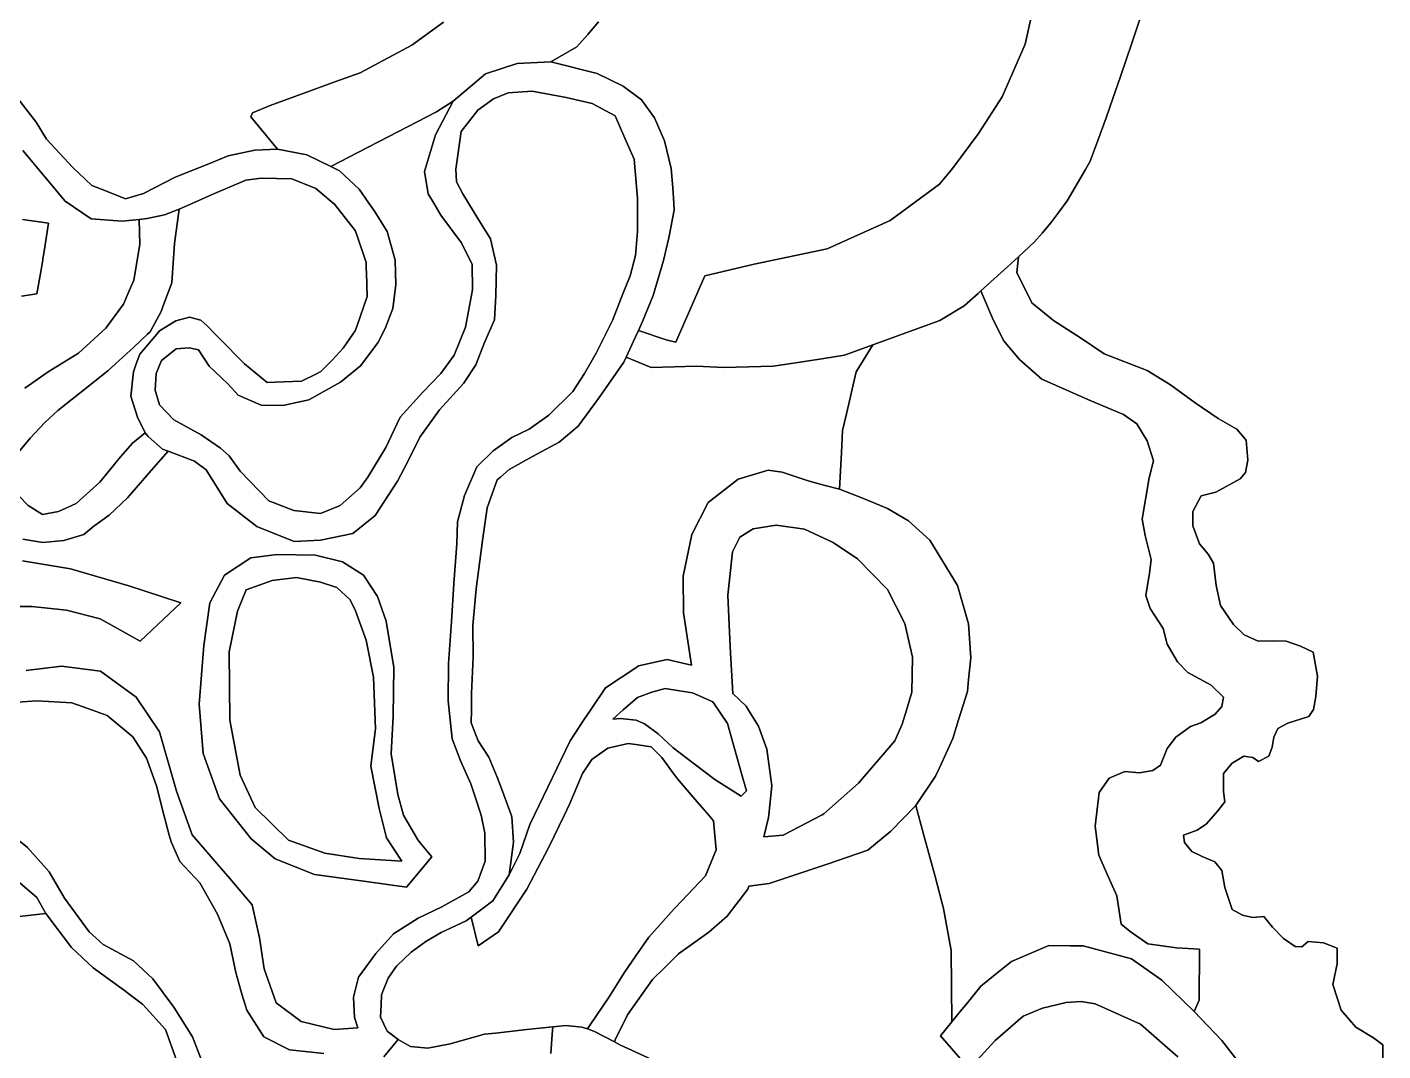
# Model space of a CAD drawing. Header units: inches. Extents: x 288635 to 1232953, y 676945 to 1655780.
# Drawn here: x 518547 to 538077, y 1211921 to 1226666 of the extents above; entities that cross this region are included whole.
import ezdxf

# ---------------------------------------------------------------- set-up
doc = ezdxf.new("R2010")
doc.units = ezdxf.units.IN
doc.header["$MEASUREMENT"] = 0

msp = doc.modelspace()

# ---------------------------------------------------------------- linework, layer by layer
at = {"color": 1}
for points in [[(533121.6251, 1227311.1153), (532923.5047, 1226422.1135), (532593.3041, 1225660.112), (532253.0805, 1225132.7655), (531878.3545, 1224628.657), (531688.6389, 1224404.9261), (530979.5542, 1223881.0501), (530069.3857, 1223473.5909), (529021.6336, 1223251.3405), (528307.2572, 1223082.0068), (528307.2572, 1223082.0068), (527889.2146, 1222129.5049), (527751.631, 1222161.255), (527351.9782, 1222294.8425), (527409.9222, 1222424.8946), (527564.1442, 1222798.1592), (527715.9633, 1223306.5766), (527792.7022, 1223628.6989), (527869.7866, 1224031.6404), (527863.4257, 1224130.6886), (527849.3499, 1224349.869), (527823.5996, 1224629.3873), (527727.5463, 1225027.3224), (527585.306, 1225357.523), (527397.3457, 1225616.6036), (527133.1851, 1225814.724), (526757.2644, 1225997.6043), (526091.7831, 1226165.2447), (526466.8118, 1226381.4734), (526624.2921, 1226559.2738), (526776.6924, 1226742.1541)], [(534708.0062, 1227183.5021), (534458.9853, 1226432.1381), (534295.2554, 1225955.8329), (534184.7964, 1225635.7852), (534184.7951, 1225635.7814), (534184.7934, 1225635.7765), (534184.7916, 1225635.7713), (534184.7904, 1225635.7678), (534088.88, 1225357.8734), (533969.9739, 1225031.573), (533861.3379, 1224733.4555), (533792.3661, 1224615.2182), (533527.9622, 1224161.9544), (533408.2597, 1223998.7237), (533295.1284, 1223844.4537), (533167.6336, 1223699.5835), (533055.9446, 1223572.6732), (532827.3441, 1223359.3128), (532668.6896, 1223215.438), (532284.8975, 1222867.3987), (532245.1983, 1222831.3977), (532045.3156, 1222650.1354), (531696.0649, 1222438.4683), (530727.077, 1222088.1419), (530320.2288, 1221941.0506), (530022.7937, 1221895.0555), (529682.8506, 1221842.487), (529293.6434, 1221782.3003), (528584.5587, 1221761.1336), (528185.5085, 1221783.9365), (527869.7906, 1221772.8385), (527536.8066, 1221761.1336), (527314.0925, 1221854.5272), (527176.0086, 1221912.4317), (527310.9855, 1222202.8367), (527351.9782, 1222294.8425), (527751.631, 1222161.255), (527889.2146, 1222129.5049), (528307.2572, 1223082.0068), (529021.6336, 1223251.3405), (530069.3857, 1223473.5909), (530979.5542, 1223881.0501), (531688.6389, 1224404.9261), (531878.3545, 1224628.657), (532253.0805, 1225132.7655), (532593.3041, 1225660.112), (532923.5047, 1226422.1135), (533121.6251, 1227311.1153)], [(538076.5693, 1211784.6741), (538076.5693, 1212008.1945), (537939.409, 1212109.7947), (537685.4085, 1212262.195), (537477.1281, 1212506.0355), (537355.2078, 1212876.8763), (537416.168, 1213176.5969), (537416.168, 1213400.1173), (537223.1276, 1213476.3175), (536999.6071, 1213496.6375), (536908.1669, 1213420.4374), (536811.6467, 1213425.5174), (536644.0064, 1213537.2776), (536486.5261, 1213704.9179), (536359.5258, 1213857.3182), (536202.0455, 1213842.0782), (536054.7252, 1213877.6383), (535907.4049, 1213958.9184), (535800.7247, 1214273.8791), (535755.0046, 1214517.7195), (535653.4044, 1214644.7198), (535475.6041, 1214720.92), (535323.2038, 1214792.0401), (535216.5236, 1214924.1204), (535206.3635, 1215025.7206), (535399.4039, 1215101.9207), (535536.5642, 1215193.3609), (535699.1245, 1215376.2413), (535800.7247, 1215508.3215), (535780.4047, 1215655.6418), (535780.4047, 1215914.7223), (535907.4049, 1216067.1226), (536075.0453, 1216163.6428), (536202.0455, 1216148.4028), (536283.3257, 1216087.4427), (536435.726, 1216163.6428), (536481.4461, 1216295.7231), (536506.8461, 1216437.9634), (536562.7262, 1216564.9636), (536704.9665, 1216641.1638), (537009.7671, 1216737.684), (537075.8073, 1216839.2842), (537111.3673, 1217027.2446), (537136.7674, 1217316.8051), (537070.7273, 1217662.2458), (536887.8469, 1217748.606), (536684.6465, 1217819.7262), (536501.7661, 1217824.8062), (536278.2457, 1217819.7262), (536080.1253, 1217911.1663), (535922.645, 1218063.5666), (535739.7646, 1218337.8872), (535673.7245, 1218622.3678), (535638.1644, 1218947.4884), (535561.9642, 1219074.4887), (535434.964, 1219221.809), (535338.4438, 1219480.8895), (535338.4438, 1219689.1699), (535460.364, 1219912.6903), (535668.6445, 1219968.5705), (536019.1652, 1220161.6108), (536095.3653, 1220253.051), (536130.9254, 1220430.8514), (536105.5253, 1220715.3319), (535973.4451, 1220872.8123), (535702.6299, 1221027.5881), (535372.4292, 1221256.1885), (535016.8285, 1221515.2691), (534681.5479, 1221718.4695), (534061.7866, 1221962.31), (533736.666, 1222180.7504), (533330.2651, 1222439.8309), (533020.3845, 1222693.8314), (532801.9441, 1223130.7123), (532827.3441, 1223359.3128), (533055.9446, 1223572.6732), (533167.6336, 1223699.5835), (533295.1284, 1223844.4537), (533408.2597, 1223998.7237), (533527.9622, 1224161.9544), (533792.3661, 1224615.2182), (533861.3379, 1224733.4555), (533969.9739, 1225031.573), (534088.88, 1225357.8734), (534184.7904, 1225635.7678), (534184.7916, 1225635.7713), (534184.7934, 1225635.7765), (534184.7951, 1225635.7814), (534184.7964, 1225635.7852), (534295.2554, 1225955.8329), (534458.9853, 1226432.1381), (534708.0062, 1227183.5021)], [(524545.3433, 1226735.0525), (524088.1424, 1226404.8518), (523346.4609, 1226008.611), (522979.347, 1225877.3075), (522650.4995, 1225759.6905), (522045.9783, 1225536.1701), (521791.9778, 1225429.4898), (521771.6578, 1225373.6097), (522154.7752, 1224905.4021), (521824.5745, 1224895.2421), (521443.5738, 1224813.9619), (521164.1732, 1224697.1217), (520681.5722, 1224504.0813), (520224.3713, 1224270.4009), (519965.0795, 1224194.0825), (519692.0166, 1224301.1981), (519479.9905, 1224384.3705), (519204.8232, 1224643.6627), (518823.8225, 1225051.1218), (518675.6555, 1225294.539), (518299.9464, 1225786.665)], [(526776.6924, 1226742.1541), (526624.2921, 1226559.2738), (526466.8118, 1226381.4734), (526091.7831, 1226165.2447), (525604.1021, 1226139.8446), (525151.9812, 1225992.5243), (524684.6202, 1225601.3635), (524443.7431, 1225444.7299), (523749.4854, 1225086.1549), (523320.9616, 1224864.8279), (522920.1352, 1224657.8063), (522576.416, 1224824.122), (522154.7752, 1224905.4021), (521771.6578, 1225373.6097), (521791.9778, 1225429.4898), (522045.9783, 1225536.1701), (522650.4995, 1225759.6905), (522979.347, 1225877.3075), (523346.4609, 1226008.611), (524088.1424, 1226404.8518), (524545.3433, 1226735.0525)], [(518299.9464, 1225786.665), (518675.6555, 1225294.539), (518823.8225, 1225051.1218), (519204.8232, 1224643.6627), (519479.9905, 1224384.3705), (519692.0166, 1224301.1981), (519965.0795, 1224194.0825), (520224.3713, 1224270.4009), (520681.5722, 1224504.0813), (521164.1732, 1224697.1217), (521443.5738, 1224813.9619), (521824.5745, 1224895.2421), (522154.7752, 1224905.4021), (522576.416, 1224824.122), (522920.1352, 1224657.8063), (523048.857, 1224595.5215), (523328.2575, 1224331.361), (523470.2718, 1224130.6886), (523561.938, 1224001.1603), (523734.6583, 1223721.7598), (523846.4186, 1223310.2789), (523856.5786, 1222954.6782), (523815.9385, 1222614.3176), (523704.1783, 1222324.757), (523597.4981, 1222116.4766), (523348.5776, 1221786.2759), (523059.017, 1221552.5954), (522606.8961, 1221298.5949), (522230.9753, 1221217.3148), (521916.0147, 1221222.3948), (521585.814, 1221364.6351), (521438.4938, 1221527.1954), (521169.2532, 1221781.1959), (521016.8529, 1222019.9564), (520879.6926, 1222045.3564), (520691.7323, 1222030.1164), (520483.4518, 1221862.476), (520407.2517, 1221674.5157), (520392.0117, 1221435.7552), (520452.9718, 1221227.4748), (520661.2522, 1221009.0343), (521052.413, 1220795.6739), (521331.8135, 1220602.6335), (521458.8138, 1220490.8733), (521616.2941, 1220272.4329), (522027.7749, 1219840.632), (522388.4557, 1219703.4717), (522774.5364, 1219662.8316), (523053.937, 1219774.5919), (523343.4976, 1220028.5924), (523455.2578, 1220186.0727), (523714.3383, 1220612.7935), (523922.6187, 1221049.6744), (524247.7394, 1221410.3551), (524506.8199, 1221674.5157), (524699.8603, 1221938.6762), (524862.4206, 1222345.077), (524964.0208, 1222883.5581), (524958.9408, 1223249.3188), (524801.4605, 1223564.2795), (524506.8199, 1223955.4402), (524403.3946, 1224130.6886), (524323.9395, 1224265.3209), (524273.1394, 1224585.3615), (524430.6197, 1225113.6825), (524684.6202, 1225601.3635), (525151.9812, 1225992.5243), (525604.1021, 1226139.8446), (526091.7831, 1226165.2447), (526757.2644, 1225997.6043), (527133.1851, 1225814.724), (527397.3457, 1225616.6036), (527585.306, 1225357.523), (527727.5463, 1225027.3224), (527823.5996, 1224629.3873), (527849.3499, 1224349.869), (527863.4257, 1224130.6886), (527869.7866, 1224031.6404), (527792.7022, 1223628.6989), (527715.9633, 1223306.5766), (527564.1442, 1222798.1592), (527409.9222, 1222424.8946), (527351.9782, 1222294.8425), (527310.9855, 1222202.8367), (527176.0086, 1221912.4317), (527143.3452, 1221842.156), (526777.5844, 1221318.915), (526482.9438, 1220917.5942), (526208.6233, 1220688.9937), (525827.6225, 1220480.7133), (525492.3419, 1220292.7529), (525365.492, 1220184.5574), (525319.6215, 1220145.4326), (525172.3012, 1219744.1118), (525108.3293, 1219273.4612), (525014.8209, 1218575.7095), (524969.1008, 1218047.3884), (524974.1808, 1217595.2675), (524948.7808, 1217066.9465), (524945.8926, 1216827.2239), (524943.7008, 1216645.3056), (525045.301, 1216386.2251), (525197.7013, 1216152.5446), (525319.6215, 1215862.984), (525365.492, 1215737.6793), (525411.8334, 1215611.0882), (525517.9426, 1215321.2289), (525527.9019, 1215294.0229), (525553.302, 1214928.2622), (525492.3419, 1214455.8212), (525253.5814, 1214079.9005), (525116.4211, 1213978.3003), (524942.1305, 1213847.5824), (524872.5806, 1213795.4199), (524511.8999, 1213627.7796), (524288.3795, 1213495.6993), (524080.099, 1213343.299), (523871.8186, 1213145.1786), (523854.2903, 1213119.6165), (523749.8984, 1212967.3783), (523677.8807, 1212789.2293), (523653.3782, 1212728.6178), (523653.2199, 1212725.2926), (523646.4863, 1212583.8866), (523638.1382, 1212408.5771), (523734.6583, 1212205.3767), (523892.1387, 1212083.4565), (523887.4643, 1212077.8083), (523886.847, 1212078.1648), (523684.5275, 1211833.6955)], [(518483.0307, 1219291.6466), (518775.1312, 1219244.0215), (519076.7568, 1219272.5965), (519362.5074, 1219358.3217), (519508.5577, 1219475.797), (519727.6331, 1219637.7223), (519991.1587, 1219885.3728), (520334.0594, 1220279.0736), (520578.8647, 1220557.106), (520955.8928, 1220414.6732), (521123.5331, 1220287.6729), (521428.3337, 1219805.0719), (521855.0546, 1219474.8713), (522393.5357, 1219256.4308), (522774.5364, 1219276.7509), (523236.8173, 1219373.2711), (523561.938, 1219632.3516), (523881.9786, 1220125.1126), (524024.2189, 1220399.4331), (524202.0193, 1220760.1138), (524486.4998, 1221151.2746), (524831.9405, 1221532.2754), (525009.7409, 1221801.5159), (525136.7411, 1222121.5566), (525278.9814, 1222451.7572), (525299.3015, 1222802.2779), (525309.4615, 1223239.1588), (525223.1013, 1223615.0796), (525040.221, 1223909.7201), (524904.4832, 1224130.6886), (524821.7805, 1224265.3209), (524730.3403, 1224438.0412), (524720.1803, 1224620.9216), (524801.4605, 1225164.4827), (525040.221, 1225469.2833), (525263.7414, 1225631.8436), (525477.1018, 1225718.2038), (525822.5425, 1225743.6038), (526310.2235, 1225652.1636), (526686.1442, 1225565.8035), (527016.3449, 1225388.0031), (527158.5852, 1225067.9625), (527290.6655, 1224763.1618), (527341.4656, 1224204.3607), (527341.4656, 1224130.6886), (527341.4656, 1223721.7598), (527310.9855, 1223376.3191), (527234.7853, 1223081.6785), (527128.1051, 1222822.598), (526980.7848, 1222441.5972), (526742.0244, 1221969.1563), (526574.384, 1221674.5157), (526406.7437, 1221415.4352), (526061.303, 1221075.0745), (525776.8224, 1220876.9541), (525527.9019, 1220755.0338), (525258.6614, 1220561.9934), (525024.9809, 1220333.393), (524847.1806, 1219921.9122), (524745.5804, 1219540.9114), (524735.4203, 1219225.9508), (524694.7803, 1218651.9096), (524659.2202, 1218103.2685), (524618.5801, 1217498.7473), (524613.5001, 1216960.2662), (524669.3802, 1216416.7052), (524796.3805, 1216086.5045), (524938.6208, 1215766.4639), (524989.2488, 1215611.0882), (525085.941, 1215314.343), (525141.8212, 1215055.2624), (525146.9012, 1214653.9416), (525040.221, 1214364.3811), (524908.1407, 1214211.9807), (524522.0599, 1213993.5403), (524181.6992, 1213830.98), (523826.0985, 1213607.4595), (523572.098, 1213322.979), (523318.0975, 1212982.6183), (523246.9774, 1212693.0577), (523262.2174, 1212403.4971), (523312.7578, 1212254.403), (522967.6654, 1212226.6348), (522495.2244, 1212343.475), (522134.5437, 1212612.7156), (521961.8234, 1213100.3966), (521895.7832, 1213547.4374), (521789.7807, 1214025.6369), (521465.7935, 1214402.4364), (520925.5013, 1215030.8004), (520696.9008, 1215660.7217), (520453.018, 1216517.3522), (520117.7797, 1217017.0844), (519604.6987, 1217387.9251), (519040.8175, 1217464.1253), (518532.8165, 1217398.0851)], [(518532.8165, 1217398.0851), (519040.8175, 1217464.1253), (519604.6987, 1217387.9251), (520117.7797, 1217017.0844), (520453.018, 1216517.3522), (520696.9008, 1215660.7217), (520925.5013, 1215030.8004), (521465.7935, 1214402.4364), (521789.7807, 1214025.6369), (521895.7832, 1213547.4374), (521961.8234, 1213100.3966), (522134.5437, 1212612.7156), (522495.2244, 1212343.475), (522967.6654, 1212226.6348), (523312.7578, 1212254.403), (523262.2174, 1212403.4971), (523246.9774, 1212693.0577), (523318.0975, 1212982.6183), (523572.098, 1213322.979), (523826.0985, 1213607.4595), (524181.6992, 1213830.98), (524522.0599, 1213993.5403), (524908.1407, 1214211.9807), (525040.221, 1214364.3811), (525146.9012, 1214653.9416), (525141.8212, 1215055.2624), (525085.941, 1215314.343), (524989.2488, 1215611.0882), (524938.6208, 1215766.4639), (524796.3805, 1216086.5045), (524669.3802, 1216416.7052), (524613.5001, 1216960.2662), (524618.5801, 1217498.7473), (524659.2202, 1218103.2685), (524694.7803, 1218651.9096), (524735.4203, 1219225.9508), (524745.5804, 1219540.9114), (524847.1806, 1219921.9122), (525024.9809, 1220333.393), (525258.6614, 1220561.9934), (525527.9019, 1220755.0338), (525776.8224, 1220876.9541), (526061.303, 1221075.0745), (526406.7437, 1221415.4352), (526574.384, 1221674.5157), (526742.0244, 1221969.1563), (526980.7848, 1222441.5972), (527128.1051, 1222822.598), (527234.7853, 1223081.6785), (527310.9855, 1223376.3191), (527341.4656, 1223721.7598), (527341.4656, 1224130.6886), (527341.4656, 1224204.3607), (527290.6655, 1224763.1618), (527158.5852, 1225067.9625), (527016.3449, 1225388.0031), (526686.1442, 1225565.8035), (526310.2235, 1225652.1636), (525822.5425, 1225743.6038), (525477.1018, 1225718.2038), (525263.7414, 1225631.8436), (525040.221, 1225469.2833), (524801.4605, 1225164.4827), (524720.1803, 1224620.9216), (524730.3403, 1224438.0412), (524821.7805, 1224265.3209), (524904.4832, 1224130.6886), (525040.221, 1223909.7201), (525223.1013, 1223615.0796), (525309.4615, 1223239.1588), (525299.3015, 1222802.2779), (525278.9814, 1222451.7572), (525136.7411, 1222121.5566), (525009.7409, 1221801.5159), (524831.9405, 1221532.2754), (524486.4998, 1221151.2746), (524202.0193, 1220760.1138), (524024.2189, 1220399.4331), (523881.9786, 1220125.1126), (523561.938, 1219632.3516), (523236.8173, 1219373.2711), (522774.5364, 1219276.7509), (522393.5357, 1219256.4308), (521855.0546, 1219474.8713), (521428.3337, 1219805.0719), (521123.5331, 1220287.6729), (520955.8928, 1220414.6732), (520578.8647, 1220557.106), (520498.6919, 1220587.3935), (520289.4861, 1220769.3116), (520248.7529, 1220823.7613), (520138.0112, 1221049.6744), (520041.491, 1221349.395), (520077.051, 1221699.9157), (520119.3303, 1221817.3583), (520168.4912, 1221953.9162), (520414.1271, 1222243.4157), (520452.9718, 1222289.1969), (520686.6522, 1222436.5172), (520884.7726, 1222487.3173), (521047.333, 1222446.6772), (521138.7732, 1222365.3971), (521257.2694, 1222243.4157), (521311.4935, 1222187.5967), (521676.6602, 1221817.3583), (521677.2542, 1221816.756), (522002.3749, 1221547.5154), (522246.2154, 1221557.6754), (522500.2159, 1221567.8355), (522716.0506, 1221673.7907), (522779.6164, 1221704.9957), (522942.1768, 1221867.5561), (523099.6571, 1222040.2764), (523240.6109, 1222243.4157), (523272.3774, 1222289.1969), (523294.2494, 1222352.2397), (523445.0978, 1222787.0379), (523434.465, 1223127.2862), (523432.3888, 1223193.7235), (523429.8577, 1223274.7189), (523294.2494, 1223672.7949), (523272.3774, 1223736.9998), (522972.6568, 1224118.0006), (522957.3735, 1224130.6886), (522703.4163, 1224341.521), (522357.9756, 1224478.6813), (521916.0147, 1224488.8413), (521697.5743, 1224463.4412), (521209.8933, 1224255.1608), (520934.2763, 1224130.6886), (520737.4524, 1224041.8004), (520524.0919, 1223960.5202), (520276.0267, 1223909.1964), (520160.3956, 1223892.8773), (519914.4907, 1223869.0801), (519467.4498, 1223904.6401), (519096.3439, 1224157.6221), (518486.7426, 1224887.8736)], [(518486.7426, 1224887.8736), (519096.3439, 1224157.6221), (519467.4498, 1223904.6401), (519914.4907, 1223869.0801), (520160.3956, 1223892.8773), (520168.959, 1223533.4551), (520083.2339, 1223019.104), (520003.5336, 1222831.9816), (519937.1836, 1222676.2034), (519680.008, 1222330.1277), (519286.3073, 1221971.3519), (518851.3314, 1221701.4764), (518514.7807, 1221466.5259)], [(518429.0555, 1220548.9491), (518590.9809, 1220745.7995), (518803.7063, 1220971.2249), (518991.0317, 1221145.8503), (519308.5323, 1221399.8508), (519708.5831, 1221714.1764), (519821.3189, 1221817.3583), (520083.2339, 1222057.0771), (520282.8823, 1222243.4157), (520321.3593, 1222279.3276), (520476.9346, 1222568.2531), (520513.4623, 1222665.9089), (520632.51, 1222984.179), (520642.1577, 1223127.2862), (520646.6366, 1223193.7235), (520670.61, 1223549.3301), (520737.4524, 1224041.8004), (520934.2763, 1224130.6886), (521209.8933, 1224255.1608), (521697.5743, 1224463.4412), (521916.0147, 1224488.8413), (522357.9756, 1224478.6813), (522703.4163, 1224341.521), (522957.3735, 1224130.6886), (522972.6568, 1224118.0006), (523272.3774, 1223736.9998), (523294.2494, 1223672.7949), (523429.8577, 1223274.7189), (523432.3888, 1223193.7235), (523434.465, 1223127.2862), (523445.0978, 1222787.0379), (523445.0978, 1222787.0379), (523294.2494, 1222352.2397), (523272.3774, 1222289.1969), (523240.6109, 1222243.4157), (523099.6571, 1222040.2764), (522942.1768, 1221867.5561), (522779.6164, 1221704.9957), (522716.0506, 1221673.7907), (522500.2159, 1221567.8355), (522246.2154, 1221557.6754), (522002.3749, 1221547.5154), (521677.2542, 1221816.756), (521676.6602, 1221817.3583), (521311.4935, 1222187.5967), (521257.2694, 1222243.4157), (521138.7732, 1222365.3971), (521047.333, 1222446.6772), (520884.7726, 1222487.3173), (520686.6522, 1222436.5172), (520452.9718, 1222289.1969), (520414.1271, 1222243.4157), (520168.4912, 1221953.9162), (520119.3303, 1221817.3583), (520077.051, 1221699.9157), (520041.491, 1221349.395), (520138.0112, 1221049.6744), (520248.7529, 1220823.7613), (520064.1838, 1220672.7743), (519889.5585, 1220475.924), (519594.2829, 1220113.9732), (519251.3822, 1219802.8226), (518997.3817, 1219691.6974), (518768.7812, 1219644.0723), (518562.4058, 1219774.2476), (518429.0555, 1219913.9478)], [(518514.7807, 1221466.5259), (518851.3314, 1221701.4764), (519286.3073, 1221971.3519), (519680.008, 1222330.1277), (519937.1836, 1222676.2034), (520003.5336, 1222831.9816), (520083.2339, 1223019.104), (520168.959, 1223533.4551), (520160.3956, 1223892.8773), (520276.0267, 1223909.1964), (520524.0919, 1223960.5202), (520737.4524, 1224041.8004), (520670.61, 1223549.3301), (520646.6366, 1223193.7235), (520642.1577, 1223127.2862), (520632.51, 1222984.179), (520513.4623, 1222665.9089), (520476.9346, 1222568.2531), (520321.3593, 1222279.3276), (520282.8823, 1222243.4157), (520083.2339, 1222057.0771), (519821.3189, 1221817.3583), (519708.5831, 1221714.1764), (519308.5323, 1221399.8508), (518991.0317, 1221145.8503), (518803.7063, 1220971.2249), (518590.9809, 1220745.7995), (518429.0555, 1220548.9491)], [(518480.9235, 1223893.6514), (518719.684, 1223863.1713), (518856.1294, 1223842.4405), (518786.4469, 1223403.4402), (518774.6645, 1223329.2111), (518771.4435, 1223308.9189), (518737.9366, 1223117.9297), (518686.7575, 1222826.2089), (518463.361, 1222789.5474)], [(518463.361, 1222789.5474), (518686.7575, 1222826.2089), (518737.9366, 1223117.9297), (518771.4435, 1223308.9189), (518774.6645, 1223329.2111), (518786.4469, 1223403.4402), (518856.1294, 1223842.4405), (518719.684, 1223863.1713), (518480.9235, 1223893.6514)], [(536284.1204, 1211389.4421), (535755.7993, 1212070.1634), (535357.6997, 1212487.5883), (535428.2304, 1212649.8216), (535433.3104, 1213386.4231), (535103.1098, 1213406.7431), (534691.6289, 1213462.6233), (534437.6284, 1213640.4236), (534305.5482, 1213747.1038), (534244.588, 1214153.5046), (534101.1956, 1214476.9626), (533984.7549, 1214739.6242), (533929.6274, 1215159.3467), (533990.5875, 1215641.9476), (534132.8278, 1215850.228), (534361.4283, 1215946.7482), (534569.7087, 1215926.4282), (534762.7491, 1215956.9082), (534874.5093, 1216038.1884), (534971.0295, 1216276.9489), (535092.9497, 1216439.5092), (535306.3102, 1216591.9095), (535453.6305, 1216647.7896), (535661.9109, 1216769.7099), (535758.4311, 1216881.4701), (535778.7511, 1217013.5504), (535603.9514, 1217189.1431), (535265.6701, 1217369.1511), (535118.3492, 1217522.3276), (534971.0295, 1217780.6319), (534910.0694, 1218004.1523), (534722.109, 1218293.7129), (534661.1489, 1218481.6733), (534717.029, 1218801.7139), (534737.349, 1218999.8343), (534650.9889, 1219345.275), (534610.3488, 1219578.9555), (534711.949, 1220173.3167), (534772.9091, 1220417.1572), (534681.4689, 1220706.7177), (534534.1486, 1220950.5582), (534341.1082, 1221087.7185), (533858.5073, 1221285.8389), (533162.5459, 1221595.7195), (532842.5052, 1221880.2001), (532613.9048, 1222154.5206), (532451.3445, 1222474.5613), (532284.8975, 1222867.3987), (532668.6896, 1223215.438), (532827.3441, 1223359.3128), (532801.9441, 1223130.7123), (533020.3845, 1222693.8314), (533330.2651, 1222439.8309), (533736.666, 1222180.7504), (534061.7866, 1221962.31), (534681.5479, 1221718.4695), (535016.8285, 1221515.2691), (535372.4292, 1221256.1885), (535702.6299, 1221027.5881), (535973.4451, 1220872.8123), (536105.5253, 1220715.3319), (536130.9254, 1220430.8514), (536095.3653, 1220253.051), (536019.1652, 1220161.6108), (535668.6445, 1219968.5705), (535460.364, 1219912.6903), (535338.4438, 1219689.1699), (535338.4438, 1219480.8895), (535434.964, 1219221.809), (535561.9642, 1219074.4887), (535638.1644, 1218947.4884), (535673.7245, 1218622.3678), (535739.7646, 1218337.8872), (535922.645, 1218063.5666), (536080.1253, 1217911.1663), (536080.1253, 1217911.1663), (536278.2457, 1217819.7262), (536501.7661, 1217824.8062), (536684.6465, 1217819.7262), (536887.8469, 1217748.606), (537070.7273, 1217662.2458), (537136.7674, 1217316.8051), (537111.3673, 1217027.2446), (537075.8073, 1216839.2842), (537009.7671, 1216737.684), (536704.9665, 1216641.1638), (536562.7262, 1216564.9636), (536506.8461, 1216437.9634), (536481.4461, 1216295.7231), (536435.726, 1216163.6428), (536283.3257, 1216087.4427), (536202.0455, 1216148.4028), (536075.0453, 1216163.6428), (535907.4049, 1216067.1226), (535780.4047, 1215914.7223), (535780.4047, 1215655.6418), (535800.7247, 1215508.3215), (535699.1245, 1215376.2413), (535536.5642, 1215193.3609), (535399.4039, 1215101.9207), (535206.3635, 1215025.7206), (535216.5236, 1214924.1204), (535323.2038, 1214792.0401), (535475.6041, 1214720.92), (535653.4044, 1214644.7198), (535755.0046, 1214517.7195), (535800.7247, 1214273.8791), (535907.4049, 1213958.9184), (536054.7252, 1213877.6383), (536202.0455, 1213842.0782), (536359.5258, 1213857.3182), (536486.5261, 1213704.9179), (536644.0064, 1213537.2776), (536811.6467, 1213425.5174), (536908.1669, 1213420.4374), (536999.6071, 1213496.6375), (537223.1276, 1213476.3175), (537416.168, 1213400.1173), (537416.168, 1213176.5969), (537355.2078, 1212876.8763), (537477.1281, 1212506.0355), (537685.4085, 1212262.195), (537939.409, 1212109.7947), (538076.5693, 1212008.1945), (538076.5693, 1211784.6741)], [(518429.0555, 1219913.9478), (518562.4058, 1219774.2476), (518562.4058, 1219774.2476), (518768.7812, 1219644.0723), (518997.3817, 1219691.6974), (519251.3822, 1219802.8226), (519594.2829, 1220113.9732), (519889.5585, 1220475.924), (520064.1838, 1220672.7743), (520248.7529, 1220823.7613), (520289.4861, 1220769.3116), (520498.6919, 1220587.3935), (520578.8647, 1220557.106), (520334.0594, 1220279.0736), (519991.1587, 1219885.3728), (519727.6331, 1219637.7223), (519508.5577, 1219475.797), (519362.5074, 1219358.3217), (519076.7568, 1219272.5965), (518775.1312, 1219244.0215), (518483.0307, 1219291.6466)], [(518477.9595, 1218976.5272), (519173.9209, 1218864.767), (520012.1225, 1218620.9265), (520230.6476, 1218548.0848), (520758.884, 1218372.006), (520758.884, 1218372.006), (520174.6829, 1217823.3649), (519683.5058, 1218097.207), (519600.6417, 1218143.4055), (519112.9607, 1218270.4058), (518615.1197, 1218321.2059), (518208.7189, 1218321.2059)], [(518208.7189, 1218321.2059), (518615.1197, 1218321.2059), (519112.9607, 1218270.4058), (519600.6417, 1218143.4055), (519683.5058, 1218097.207), (520174.6829, 1217823.3649), (520758.884, 1218372.006), (520230.6476, 1218548.0848), (520012.1225, 1218620.9265), (519173.9209, 1218864.767), (518477.9595, 1218976.5272)], [(522821.4034, 1211884.1575), (522323.9858, 1211937.0742), (521958.86, 1212122.2829), (521710.1512, 1212508.5754), (521688.0008, 1212583.8866), (521646.4108, 1212725.2926), (521627.6059, 1212789.2293), (521551.4009, 1213048.3264), (521466.734, 1213461.0773), (521286.817, 1213889.7031), (521032.8165, 1214339.4957), (520747.0659, 1214646.413), (520620.0657, 1214932.1635), (520595.0945, 1215027.054), (520517.6801, 1215321.2289), (520408.3986, 1215736.4985), (520265.5233, 1216138.666), (520069.7313, 1216445.5832), (519699.3138, 1216752.5005), (519488.3301, 1216827.2239), (519191.3128, 1216932.4175), (518688.6035, 1216964.1676), (518413.4363, 1216943.0009)], [(518413.4363, 1216943.0009), (518688.6035, 1216964.1676), (519191.3128, 1216932.4175), (519488.3301, 1216827.2239), (519699.3138, 1216752.5005), (520069.7313, 1216445.5832), (520265.5233, 1216138.666), (520408.3986, 1215736.4985), (520517.6801, 1215321.2289), (520595.0945, 1215027.054), (520620.0657, 1214932.1635), (520747.0659, 1214646.413), (521032.8165, 1214339.4957), (521286.817, 1213889.7031), (521466.734, 1213461.0773), (521551.4009, 1213048.3264), (521627.6059, 1212789.2293), (521646.4108, 1212725.2926), (521688.0008, 1212583.8866), (521710.1512, 1212508.5754), (521958.86, 1212122.2829), (522323.9858, 1211937.0742), (522821.4034, 1211884.1575)], [(527543.649, 1211798.7963), (527086.4481, 1212008.3467), (527006.4198, 1212050.7965), (527018.6172, 1212079.6955), (527196.4175, 1212440.3762), (527557.0983, 1212948.3772), (527736.2088, 1213127.4878), (527927.939, 1213319.218), (528364.8199, 1213629.0986), (528628.9804, 1213862.7791), (528928.701, 1214248.8598), (528944.4293, 1214295.0915), (529234.9903, 1214333.8724), (530073.192, 1214608.193), (530657.3932, 1214811.3934), (530987.5938, 1215085.7139), (531348.2746, 1215456.5547), (531460.7425, 1215042.5064), (531624.8719, 1214433.2239), (531721.132, 1214063.2241), (531745.223, 1213970.6243), (531856.9833, 1213366.1031), (531866.6181, 1212338.0996), (531701.9512, 1212136.2036), (531701.9512, 1212136.2036), (532115.8459, 1211663.3415), (532489.3528, 1212070.1634), (532895.7536, 1212420.6841), (533175.1542, 1212537.5244), (533515.5148, 1212618.8045), (533728.8753, 1212634.0446), (533932.0757, 1212598.4845), (534587.397, 1212303.8439), (535014.328, 1211929.7711), (535120.7981, 1211836.483)], [(518332.2047, 1215027.054), (518553.1366, 1214847.92), (518863.0172, 1214497.3993), (519086.5376, 1214121.4786), (519442.1383, 1213633.7976), (519640.2587, 1213450.9173), (520077.1396, 1213217.2368), (520356.5402, 1212958.1563), (520483.2355, 1212789.2293), (520531.188, 1212725.2926), (520637.2425, 1212583.8866), (520661.3408, 1212551.7555), (520930.5813, 1212125.0346), (521060.9534, 1211788.8119)], [(521060.9534, 1211788.8119), (520930.5813, 1212125.0346), (520661.3408, 1212551.7555), (520637.2425, 1212583.8866), (520531.188, 1212725.2926), (520483.2355, 1212789.2293), (520356.5402, 1212958.1563), (520077.1396, 1213217.2368), (519640.2587, 1213450.9173), (519442.1383, 1213633.7976), (519086.5376, 1214121.4786), (518863.0172, 1214497.3993), (518553.1366, 1214847.92), (518332.2047, 1215027.054)], [(520697.0368, 1211788.8119), (520539.4205, 1212226.6348), (520216.9015, 1212583.8866), (520209.2199, 1212592.3955), (520034.0374, 1212725.2926), (519949.7572, 1212789.2293), (519914.5793, 1212815.916), (519498.0184, 1213115.6366), (519188.1378, 1213410.2772), (518818.3201, 1213901.5971), (518686.2399, 1214130.1975), (518274.7591, 1214485.7982)], [(518274.7591, 1214485.7982), (518686.2399, 1214130.1975), (518818.3201, 1213901.5971), (518432.2394, 1213855.877)], [(518432.2394, 1213855.877), (518818.3201, 1213901.5971), (519188.1378, 1213410.2772), (519498.0184, 1213115.6366), (519914.5793, 1212815.916), (519949.7572, 1212789.2293), (520034.0374, 1212725.2926), (520209.2199, 1212592.3955), (520216.9015, 1212583.8866), (520539.4205, 1212226.6348), (520697.0368, 1211788.8119), (520722.3009, 1211718.6338), (520828.9811, 1211017.5924), (520737.5409, 1210651.8317), (520737.5409, 1210651.8317), (520522.2402, 1210249.2109), (519277.4261, 1210863.6804), (518647.5048, 1211315.8013), (518434.1444, 1211671.402)], [(535120.7981, 1211836.483), (535014.328, 1211929.7711), (534587.397, 1212303.8439), (533932.0757, 1212598.4845), (533728.8753, 1212634.0446), (533515.5148, 1212618.8045), (533175.1542, 1212537.5244), (532895.7536, 1212420.6841), (532489.3528, 1212070.1634), (532115.8459, 1211663.3415), (531701.9512, 1212136.2036), (531866.6181, 1212338.0996), (531988.9634, 1212488.1055), (532091.8389, 1212614.2398), (532286.1524, 1212852.485), (532511.1371, 1213033.5071), (532728.1133, 1213208.0857), (533266.5943, 1213436.6862), (533573.6743, 1213433.5204), (533759.3553, 1213431.6062), (534455.3167, 1213248.7258), (534892.1976, 1212938.8452), (534892.1976, 1212938.8452), (535357.6997, 1212487.5883), (535755.7993, 1212070.1634), (536284.1204, 1211389.4421)], [(523684.5275, 1211833.6955), (523886.847, 1212078.1648), (523887.4643, 1212077.8083), (523892.1387, 1212083.4565), (524025.1048, 1212006.6721), (524069.068, 1211983.4404), (524317.021, 1211960.6018), (524641.981, 1212021.261), (525135.0964, 1212160.8142), (525295.9727, 1212178.3308), (525744.3883, 1212227.1555), (526118.4923, 1212267.8889), (526111.3015, 1212160.0271), (526111.3015, 1212160.0271), (526092.7372, 1211881.5607)], [(526092.7372, 1211881.5607), (526111.3015, 1212160.0271), (526118.4923, 1212267.8889), (526305.3965, 1212285.2072), (526539.077, 1212264.8872), (526616.8234, 1212238.0688), (526721.3224, 1212202.0221), (527006.4198, 1212050.7965), (527086.4481, 1212008.3467), (527543.649, 1211798.7963)]]:
    msp.add_lwpolyline(points, dxfattribs=at)
for points in [[(524247.7394, 1221410.3551), (523922.6187, 1221049.6744), (523714.3383, 1220612.7935), (523455.2578, 1220186.0727), (523343.4976, 1220028.5924), (523053.937, 1219774.5919), (522774.5364, 1219662.8316), (522388.4557, 1219703.4717), (522027.7749, 1219840.632), (521616.2941, 1220272.4329), (521458.8138, 1220490.8733), (521331.8135, 1220602.6335), (521052.413, 1220795.6739), (520661.2522, 1221009.0343), (520452.9718, 1221227.4748), (520392.0117, 1221435.7552), (520407.2517, 1221674.5157), (520483.4518, 1221862.476), (520691.7323, 1222030.1164), (520879.6926, 1222045.3564), (521016.8529, 1222019.9564), (521169.2532, 1221781.1959), (521438.4938, 1221527.1954), (521585.814, 1221364.6351), (521916.0147, 1221222.3948), (522230.9753, 1221217.3148), (522606.8961, 1221298.5949), (523059.017, 1221552.5954), (523348.5776, 1221786.2759), (523597.4981, 1222116.4766), (523704.1783, 1222324.757), (523815.9385, 1222614.3176), (523856.5786, 1222954.6782), (523846.4186, 1223310.2789), (523734.6583, 1223721.7598), (523561.938, 1224001.1603), (523470.2718, 1224130.6886), (523328.2575, 1224331.361), (523048.857, 1224595.5215), (522920.1352, 1224657.8063), (523320.9616, 1224864.8279), (523749.4854, 1225086.1549), (524443.7431, 1225444.7299), (524684.6202, 1225601.3635), (524430.6197, 1225113.6825), (524273.1394, 1224585.3615), (524323.9395, 1224265.3209), (524403.3946, 1224130.6886), (524506.8199, 1223955.4402), (524801.4605, 1223564.2795), (524958.9408, 1223249.3188), (524964.0208, 1222883.5581), (524862.4206, 1222345.077), (524699.8603, 1221938.6762), (524506.8199, 1221674.5157), (524247.7394, 1221410.3551)], [(534762.7491, 1215956.9082), (534569.7087, 1215926.4282), (534361.4283, 1215946.7482), (534132.8278, 1215850.228), (533990.5875, 1215641.9476), (533929.6274, 1215159.3467), (533984.7549, 1214739.6242), (534101.1956, 1214476.9626), (534244.588, 1214153.5046), (534305.5482, 1213747.1038), (534437.6284, 1213640.4236), (534691.6289, 1213462.6233), (535103.1098, 1213406.7431), (535433.3104, 1213386.4231), (535428.2304, 1212649.8216), (535357.6997, 1212487.5883), (534892.1976, 1212938.8452), (534455.3167, 1213248.7258), (533759.3553, 1213431.6062), (533573.6743, 1213433.5204), (533266.5943, 1213436.6862), (532728.1133, 1213208.0857), (532511.1371, 1213033.5071), (532286.1524, 1212852.485), (532091.8389, 1212614.2398), (531988.9634, 1212488.1055), (531866.6181, 1212338.0996), (531856.9833, 1213366.1031), (531745.223, 1213970.6243), (531721.132, 1214063.2241), (531624.8719, 1214433.2239), (531460.7425, 1215042.5064), (531348.2746, 1215456.5547), (531632.7551, 1215878.1955), (531687.6079, 1215998.7964), (531879.9823, 1216421.7566), (531963.8908, 1216690.2637), (532091.6494, 1217099.0913), (532109.5109, 1217268.7754), (532142.4495, 1217581.6922), (532108.5827, 1218072.7599), (531947.7158, 1218623.0943), (531549.7816, 1219275.029), (531244.981, 1219554.4295), (530940.1804, 1219732.2299), (530594.0617, 1219877.2256), (530250.4997, 1220011.26), (530276.7673, 1220540.3594), (530292.3401, 1220854.038), (530348.6447, 1221095.137), (530490.4605, 1221702.3997), (530727.077, 1222088.1419), (531696.0649, 1222438.4683), (532045.3156, 1222650.1354), (532245.1983, 1222831.3977), (532284.8975, 1222867.3987), (532451.3445, 1222474.5613), (532613.9048, 1222154.5206), (532842.5052, 1221880.2001), (533162.5459, 1221595.7195), (533858.5073, 1221285.8389), (534341.1082, 1221087.7185), (534534.1486, 1220950.5582), (534681.4689, 1220706.7177), (534772.9091, 1220417.1572), (534711.949, 1220173.3167), (534610.3488, 1219578.9555), (534650.9889, 1219345.275), (534737.349, 1218999.8343), (534717.029, 1218801.7139), (534661.1489, 1218481.6733), (534722.109, 1218293.7129), (534910.0694, 1218004.1523), (534971.0295, 1217780.6319), (535118.3492, 1217522.3276), (535265.6701, 1217369.1511), (535603.9514, 1217189.1431), (535778.7511, 1217013.5504), (535758.4311, 1216881.4701), (535661.9109, 1216769.7099), (535453.6305, 1216647.7896), (535306.3102, 1216591.9095), (535092.9497, 1216439.5092), (534971.0295, 1216276.9489), (534874.5093, 1216038.1884), (534762.7491, 1215956.9082)], [(530727.077, 1222088.1419), (530490.4605, 1221702.3997), (530348.6447, 1221095.137), (530292.3401, 1220854.038), (530276.7673, 1220540.3594), (530250.4997, 1220011.26), (530022.7937, 1220070.9862), (529797.1781, 1220130.164), (529424.644, 1220257.1643), (529221.4436, 1220282.5643), (528789.6428, 1220155.5641), (528357.8419, 1219816.8967), (528120.7748, 1219359.6958), (527995.2562, 1218758.1379), (528000.3362, 1218229.8169), (528115.8994, 1217474.6663), (527869.7906, 1217531.735), (527765.3787, 1217555.9465), (527353.8979, 1217464.5063), (527314.0925, 1217438.2517), (526876.3769, 1217149.5456), (526661.4957, 1216827.2239), (526568.3492, 1216687.5041), (526368.3759, 1216387.5441), (525855.4648, 1215321.2289), (525789.2547, 1215183.5817), (525641.9344, 1214761.9409), (525492.3419, 1214455.8212), (525553.302, 1214928.2622), (525527.9019, 1215294.0229), (525517.9426, 1215321.2289), (525411.8334, 1215611.0882), (525365.492, 1215737.6793), (525319.6215, 1215862.984), (525197.7013, 1216152.5446), (525045.301, 1216386.2251), (524943.7008, 1216645.3056), (524945.8926, 1216827.2239), (524948.7808, 1217066.9465), (524974.1808, 1217595.2675), (524969.1008, 1218047.3884), (525014.8209, 1218575.7095), (525108.3293, 1219273.4612), (525172.3012, 1219744.1118), (525319.6215, 1220145.4326), (525365.492, 1220184.5574), (525492.3419, 1220292.7529), (525827.6225, 1220480.7133), (526208.6233, 1220688.9937), (526482.9438, 1220917.5942), (526777.5844, 1221318.915), (527143.3452, 1221842.156), (527176.0086, 1221912.4317), (527314.0925, 1221854.5272), (527536.8066, 1221761.1336), (527869.7906, 1221772.8385), (528185.5085, 1221783.9365), (528584.5587, 1221761.1336), (529293.6434, 1221782.3003), (529682.8506, 1221842.487), (530022.7937, 1221895.0555), (530320.2288, 1221941.0506), (530727.077, 1222088.1419)], [(531244.981, 1219554.4295), (531549.7816, 1219275.029), (531947.7158, 1218623.0943), (532108.5827, 1218072.7599), (532142.4495, 1217581.6922), (532109.5109, 1217268.7754), (532091.6494, 1217099.0913), (531963.8908, 1216690.2637), (531879.9823, 1216421.7566), (531687.6079, 1215998.7964), (531632.7551, 1215878.1955), (531348.2746, 1215456.5547), (530987.5938, 1215085.7139), (530657.3932, 1214811.3934), (530073.192, 1214608.193), (529234.9903, 1214333.8724), (528944.4293, 1214295.0915), (528928.701, 1214248.8598), (528628.9804, 1213862.7791), (528364.8199, 1213629.0986), (527927.939, 1213319.218), (527736.2088, 1213127.4878), (527557.0983, 1212948.3772), (527196.4175, 1212440.3762), (527018.6172, 1212079.6955), (527006.4198, 1212050.7965), (526721.3224, 1212202.0221), (526616.8234, 1212238.0688), (526657.9365, 1212298.1359), (526922.097, 1212684.2167), (526947.5525, 1212725.2926), (526987.1752, 1212789.2293), (527145.6174, 1213044.8974), (527314.0925, 1213287.9829), (527501.2181, 1213557.9785), (527869.7906, 1213965.348), (527887.2989, 1213984.6993), (528319.0998, 1214441.9002), (528471.5001, 1214817.821), (528435.94, 1215234.3818), (528360.3509, 1215321.2289), (528197.1795, 1215508.7024), (527938.099, 1215808.423), (527869.7906, 1215901.8243), (527689.1785, 1216148.7836), (527536.7782, 1216301.184), (527314.0925, 1216332.0173), (527206.5776, 1216346.904), (526911.937, 1216280.8639), (526683.3365, 1216118.3036), (526546.1762, 1215915.1032), (526363.2959, 1215483.3023), (526286.1803, 1215321.2289), (526063.5753, 1214853.3811), (525743.5346, 1214248.8598), (525365.492, 1213677.0704), (525337.1338, 1213634.1786), (525042.4932, 1213436.0582), (524942.1305, 1213847.5824), (525116.4211, 1213978.3003), (525253.5814, 1214079.9005), (525492.3419, 1214455.8212), (525641.9344, 1214761.9409), (525789.2547, 1215183.5817), (525855.4648, 1215321.2289), (526368.3759, 1216387.5441), (526568.3492, 1216687.5041), (526661.4957, 1216827.2239), (526876.3769, 1217149.5456), (527314.0925, 1217438.2517), (527353.8979, 1217464.5063), (527765.3787, 1217555.9465), (527869.7906, 1217531.735), (528115.8994, 1217474.6663), (528000.3362, 1218229.8169), (527995.2562, 1218758.1379), (528120.7748, 1219359.6958), (528357.8419, 1219816.8967), (528789.6428, 1220155.5641), (529221.4436, 1220282.5643), (529424.644, 1220257.1643), (529797.1781, 1220130.164), (530022.7937, 1220070.9862), (530250.4997, 1220011.26), (530594.0617, 1219877.2256), (530940.1804, 1219732.2299), (531244.981, 1219554.4295)], [(528675.9776, 1217742.1359), (528710.2166, 1217070.1944), (528903.301, 1216885.3851), (528939.014, 1216827.2239), (529081.1013, 1216595.8245), (529203.0215, 1216265.6239), (529274.1417, 1215737.3028), (529232.5343, 1215321.2289), (529228.4216, 1215280.1019), (529160.114, 1215001.617), (529437.9791, 1215029.4105), (529997.2977, 1215321.2289), (530022.1802, 1215334.2111), (530022.7937, 1215334.7502), (530525.1012, 1215776.172), (531048.3423, 1216385.7732), (531149.9425, 1216624.5337), (531212.3087, 1216827.2239), (531292.1828, 1217086.8146), (531302.3428, 1217589.7356), (531190.5826, 1218077.4166), (530941.6621, 1218565.0975), (530509.8612, 1219007.0584), (530159.3405, 1219240.7389), (530022.7937, 1219304.0167), (529742.7797, 1219433.7793), (529336.3789, 1219494.7394), (529006.1782, 1219438.8593), (528813.1378, 1219322.0191), (528706.4576, 1219108.6586), (528640.4175, 1218483.8174), (528675.9776, 1217742.1359)], [(529437.9791, 1215029.4105), (529160.114, 1215001.617), (529228.4216, 1215280.1019), (529232.5343, 1215321.2289), (529274.1417, 1215737.3028), (529203.0215, 1216265.6239), (529081.1013, 1216595.8245), (528939.014, 1216827.2239), (528903.301, 1216885.3851), (528710.2166, 1217070.1944), (528675.9776, 1217742.1359), (528640.4175, 1218483.8174), (528706.4576, 1219108.6586), (528813.1378, 1219322.0191), (529006.1782, 1219438.8593), (529336.3789, 1219494.7394), (529742.7797, 1219433.7793), (530022.7937, 1219304.0167), (530159.3405, 1219240.7389), (530509.8612, 1219007.0584), (530941.6621, 1218565.0975), (531190.5826, 1218077.4166), (531302.3428, 1217589.7356), (531292.1828, 1217086.8146), (531212.3087, 1216827.2239), (531149.9425, 1216624.5337), (531048.3423, 1216385.7732), (530525.1012, 1215776.172), (530022.7937, 1215334.7502), (530022.1802, 1215334.2111), (529997.2977, 1215321.2289), (529437.9791, 1215029.4105)], [(523391.7051, 1218770.4464), (523594.9055, 1218465.6458), (523716.8258, 1218110.045), (523828.586, 1217444.5637), (523818.426, 1216743.5223), (523793.0259, 1216199.9612), (523884.4661, 1215615.7601), (523970.8263, 1215316.0395), (524174.0267, 1214960.4387), (524210.2703, 1214916.9464), (524377.2271, 1214716.5983), (524011.4664, 1214279.7174), (523432.3274, 1214359.5986), (522685.5837, 1214462.5977), (522121.7026, 1214686.1182), (521776.2619, 1214975.6788), (521319.061, 1215549.7199), (521279.9051, 1215657.1903), (521080.3005, 1216205.0412), (521024.4204, 1216916.2427), (521090.4605, 1217759.5243), (521176.8207, 1218374.2056), (521390.1811, 1218770.4464), (521771.1819, 1219024.4469), (522147.1026, 1219070.167), (522700.8237, 1219060.0069), (523091.9845, 1218963.4867), (523391.7051, 1218770.4464)], [(521771.1819, 1219024.4469), (521390.1811, 1218770.4464), (521176.8207, 1218374.2056), (521090.4605, 1217759.5243), (521024.4204, 1216916.2427), (521080.3005, 1216205.0412), (521279.9051, 1215657.1903), (521319.061, 1215549.7199), (521776.2619, 1214975.6788), (522121.7026, 1214686.1182), (522685.5837, 1214462.5977), (523432.3274, 1214359.5986), (524011.4664, 1214279.7174), (524377.2271, 1214716.5983), (524210.2703, 1214916.9464), (524174.0267, 1214960.4387), (523970.8263, 1215316.0395), (523884.4661, 1215615.7601), (523793.0259, 1216199.9612), (523818.426, 1216743.5223), (523828.586, 1217444.5637), (523716.8258, 1218110.045), (523594.9055, 1218465.6458), (523391.7051, 1218770.4464), (523091.9845, 1218963.4867), (522700.8237, 1219060.0069), (522147.1026, 1219070.167), (521771.1819, 1219024.4469)], [(523329.475, 1214691.6215), (523944.1562, 1214650.9815), (523722.8373, 1214987.7091), (523619.0356, 1215412.983), (523497.1153, 1216022.5842), (523530.3528, 1216293.5973), (523563.1555, 1216561.0653), (523537.7554, 1217302.7468), (523431.0752, 1217836.1478), (523278.6749, 1218257.7887), (523202.4747, 1218415.269), (523009.4344, 1218593.0693), (522770.6739, 1218669.2695), (522425.2332, 1218740.3896), (522074.7125, 1218694.6695), (521703.8717, 1218562.5893), (521576.8715, 1218252.7087), (521454.9512, 1217668.5075), (521465.1113, 1216682.9855), (521617.5116, 1215890.5039), (521830.872, 1215428.223), (522313.473, 1214955.7821), (522836.714, 1214767.8217), (523329.475, 1214691.6215)], [(523722.8373, 1214987.7091), (523944.1562, 1214650.9815), (523329.475, 1214691.6215), (522836.714, 1214767.8217), (522313.473, 1214955.7821), (521830.872, 1215428.223), (521617.5116, 1215890.5039), (521465.1113, 1216682.9855), (521454.9512, 1217668.5075), (521576.8715, 1218252.7087), (521703.8717, 1218562.5893), (522074.7125, 1218694.6695), (522425.2332, 1218740.3896), (522770.6739, 1218669.2695), (523009.4344, 1218593.0693), (523202.4747, 1218415.269), (523278.6749, 1218257.7887), (523431.0752, 1217836.1478), (523537.7554, 1217302.7468), (523563.1555, 1216561.0653), (523530.3528, 1216293.5973), (523497.1153, 1216022.5842), (523619.0356, 1215412.983), (523722.8373, 1214987.7091)], [(527942.7397, 1217107.5496), (527736.7683, 1217139.2375), (527543.728, 1217088.4374), (527340.5275, 1217012.2372), (527132.2471, 1216834.4369), (526984.9268, 1216697.2766), (527091.607, 1216707.4366), (527320.2075, 1216682.0365), (527442.1278, 1216631.2364), (527635.1681, 1216488.9962), (527853.6086, 1216285.7958), (528153.3292, 1216057.1953), (528453.0498, 1215828.5948), (528834.0505, 1215589.8344), (528910.2507, 1215666.0345), (528839.1305, 1215914.955), (528635.9301, 1216636.3165), (528422.5697, 1216946.1971), (528133.0091, 1217078.2773), (527942.7397, 1217107.5496)], [(528422.5697, 1216946.1971), (528635.9301, 1216636.3165), (528839.1305, 1215914.955), (528910.2507, 1215666.0345), (528834.0505, 1215589.8344), (528453.0498, 1215828.5948), (528153.3292, 1216057.1953), (527853.6086, 1216285.7958), (527635.1681, 1216488.9962), (527442.1278, 1216631.2364), (527320.2075, 1216682.0365), (527091.607, 1216707.4366), (526984.9268, 1216697.2766), (527132.2471, 1216834.4369), (527340.5275, 1217012.2372), (527543.728, 1217088.4374), (527736.7683, 1217139.2375), (527942.7397, 1217107.5496), (528133.0091, 1217078.2773), (528422.5697, 1216946.1971)], [(527501.2181, 1213557.9785), (527314.0925, 1213287.9829), (527145.6174, 1213044.8974), (526987.1752, 1212789.2293), (526947.5525, 1212725.2926), (526922.097, 1212684.2167), (526657.9365, 1212298.1359), (526616.8234, 1212238.0688), (526539.077, 1212264.8872), (526305.3965, 1212285.2072), (526118.4923, 1212267.8889), (525744.3883, 1212227.1555), (525295.9727, 1212178.3308), (525135.0964, 1212160.8142), (524641.981, 1212021.261), (524317.021, 1211960.6018), (524069.068, 1211983.4404), (524025.1048, 1212006.6721), (523892.1387, 1212083.4565), (523734.6583, 1212205.3767), (523638.1382, 1212408.5771), (523646.4863, 1212583.8866), (523653.2199, 1212725.2926), (523653.3782, 1212728.6178), (523677.8807, 1212789.2293), (523749.8984, 1212967.3783), (523854.2903, 1213119.6165), (523871.8186, 1213145.1786), (524080.099, 1213343.299), (524288.3795, 1213495.6993), (524511.8999, 1213627.7796), (524872.5806, 1213795.4199), (524942.1305, 1213847.5824), (525042.4932, 1213436.0582), (525337.1338, 1213634.1786), (525365.492, 1213677.0704), (525743.5346, 1214248.8598), (526063.5753, 1214853.3811), (526286.1803, 1215321.2289), (526363.2959, 1215483.3023), (526546.1762, 1215915.1032), (526683.3365, 1216118.3036), (526911.937, 1216280.8639), (527206.5776, 1216346.904), (527314.0925, 1216332.0173), (527536.7782, 1216301.184), (527689.1785, 1216148.7836), (527869.7906, 1215901.8243), (527938.099, 1215808.423), (528197.1795, 1215508.7024), (528360.3509, 1215321.2289), (528435.94, 1215234.3818), (528471.5001, 1214817.821), (528319.0998, 1214441.9002), (527887.2989, 1213984.6993), (527869.7906, 1213965.348), (527501.2181, 1213557.9785)]]:
    msp.add_lwpolyline(points, close=True, dxfattribs=at)

doc.saveas('drawing.dxf')
